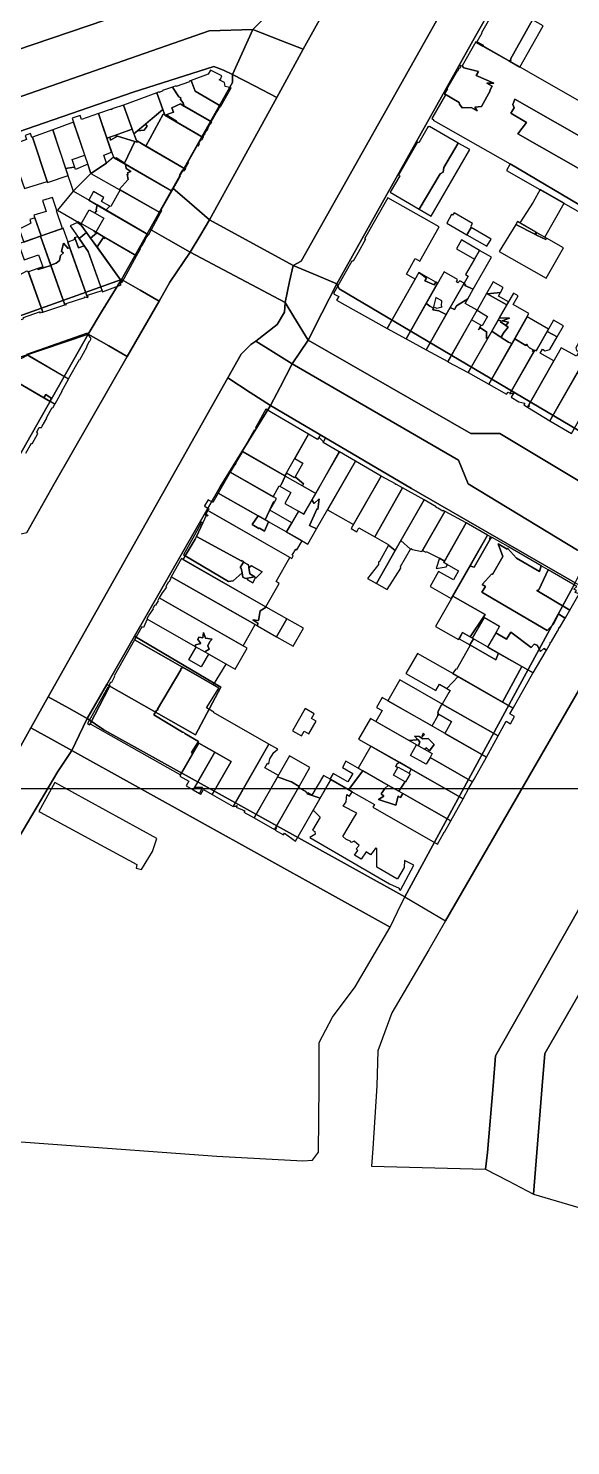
# Model space of a CAD drawing. Header units: metres. Extents: x -192 to 539, y -156 to 372.
# Drawn here: x 136.8 to 265.4, y -155.8 to 180.3 of the extents above; entities that cross this region are included whole.
import ezdxf

# ---------------------------------------------------------------- set-up
doc = ezdxf.new("R2010")
doc.units = ezdxf.units.M

msp = doc.modelspace()

# ---------------------------------------------------------------- linework, layer by layer
at = {"color": 5}
for points in [[(321.76, 340.78), (303.32, 351.13), (301.82, 351.32), (288.09, 327.61), (278.45, 310.58), (272.16, 299.45), (243.61, 250.1), (241.22, 244.75), (223.25, 212.98), (208.2, 186.37), (202.02, 175.31), (195.74, 163.88), (179.81, 134.89), (199.62, 124.05), (201.5, 125.09), (291.47, 284.91), (320.82, 338.34), (321.76, 340.78)], [(198.67, 191.14), (197.37, 192.7), (190.1, 193.48), (186.08, 192.22), (178.97, 189.99), (163.6, 185.16), (57.34, 149.05), (60.46, 138.13), (179.7, 179.71), (190.1, 179.97), (195.29, 185.16), (198.67, 191.14)], [(275.52, 68.08), (248.63, 84.2), (241.75, 84.2), (203.17, 106.31), (199.41, 100.68), (238.81, 77.87), (241.12, 72.22), (267.08, 56.5), (271, 57.82), (275.31, 65), (275.52, 68.08)], [(219.46, -70.5), (218.5, -85.32), (218.19, -89.57), (245.25, -90.26), (245.73, -86.3), (247.09, -70.5), (247.63, -63.41), (271, -22.18), (300.81, 29.35), (301.97, 31.36), (305.25, 35.05), (307.42, 35.48), (308.33, 35.67), (313.46, 46.54), (287.41, 62.13), (280.81, 52.07), (278.8, 49), (279, 43.46), (278.18, 42.03), (235.78, -31.34), (231.76, -38.21), (223.02, -53.16), (219.73, -62.18), (219.46, -70.5)]]:
    msp.add_lwpolyline(points, close=True, dxfattribs=at)
at = {"color": 0}
for points in [[(333.07, 335.31), (327.2, 338.15), (321.76, 340.78), (320.82, 338.34), (291.47, 284.91), (201.5, 125.09), (199.62, 124.05), (205.33, 121.63), (209.96, 119.67), (242.98, 178.55), (281.76, 246.39), (319.35, 312.63), (333.07, 335.31)], [(178.97, 189.99), (177.69, 194.09), (176.33, 198.41), (54.75, 156.58), (56.11, 152.62), (57.34, 149.05), (163.6, 185.16), (178.97, 189.99)], [(208.2, 186.37), (203.2, 188.87), (198.67, 191.14), (195.29, 185.16), (190.1, 179.97), (196.71, 177.38), (202.02, 175.31), (208.2, 186.37)], [(185.23, 169.32), (187.46, 174.21), (190.1, 179.97), (179.7, 179.71), (60.46, 138.13), (62.22, 134.4), (63.84, 130.93), (104.93, 145.53), (161.66, 165.14), (180.85, 171.2), (183.14, 170.36), (185.23, 169.32)], [(202.02, 175.31), (196.71, 177.38), (190.1, 179.97), (187.46, 174.21), (185.23, 169.32), (190.59, 166.54), (195.74, 163.88), (202.02, 175.31)], [(195.74, 163.88), (190.59, 166.54), (185.23, 169.32), (185.23, 167.44), (171.12, 142.36), (175.06, 138.97), (179.81, 134.89), (195.74, 163.88)], [(179.81, 134.89), (175.06, 138.97), (171.12, 142.36), (165.65, 132.63), (170.07, 130.11), (175.22, 127.17), (177.72, 131.39), (179.81, 134.89)], [(199.62, 124.05), (179.81, 134.89), (177.72, 131.39), (175.22, 127.17), (197.74, 115.28), (198.8, 120.2), (199.62, 124.05)], [(175.22, 127.17), (170.07, 130.11), (165.65, 132.63), (158.95, 120.71), (163.35, 118.19), (167.85, 115.6), (170.42, 120.08), (175.22, 127.17)], [(209.96, 119.67), (205.33, 121.63), (199.62, 124.05), (198.8, 120.2), (197.74, 115.28), (199.8, 111.89), (203.17, 106.31), (206.44, 112.74), (209.96, 119.67)], [(151.02, 107.78), (154.23, 113.01), (158.95, 120.71), (77.19, 91.5), (78.92, 86.94), (80.11, 83.78), (151.02, 107.78)], [(167.85, 115.6), (163.35, 118.19), (158.95, 120.71), (154.23, 113.01), (151.02, 107.78), (155.9, 104.98), (160.3, 102.45), (167.85, 115.6)], [(282.55, 75.9), (210.56, 118.47), (209.96, 119.67), (206.44, 112.74), (203.17, 106.31), (241.75, 84.2), (248.63, 84.2), (275.52, 68.08), (279.04, 71.99), (282.55, 75.9)], [(203.17, 106.31), (199.8, 111.89), (197.74, 115.28), (197.54, 112.99), (195.87, 110.07), (190.77, 106.1), (194.96, 103.47), (199.41, 100.68), (203.17, 106.31)], [(160.3, 102.45), (155.9, 104.98), (151.02, 107.78), (130.38, 71.27), (123.55, 59.87), (121.09, 57.2), (130.14, 59.26), (136.52, 60.71), (142.89, 72.1), (160.3, 102.45)], [(199.41, 100.68), (194.96, 103.47), (190.77, 106.1), (189.61, 105.27), (187.32, 102.98), (184.14, 97.36), (189.46, 93.92), (194.25, 90.82), (196.54, 95.19), (199.41, 100.68)], [(271, 57.82), (267.08, 56.5), (241.12, 72.22), (238.81, 77.87), (199.41, 100.68), (196.54, 95.19), (194.25, 90.82), (227.66, 71.13), (266.49, 48.79), (268.45, 52.71), (271, 57.82)], [(194.25, 90.82), (189.46, 93.92), (184.14, 97.36), (141.58, 21.75), (146.41, 19.05), (150.83, 16.59), (155.44, 24.64), (162.01, 36.1), (182.32, 71.53), (194.25, 90.82)], [(278.18, 42.03), (271.72, 45.77), (266.49, 48.79), (226.09, -25.67), (230.95, -28.52), (235.78, -31.34), (278.18, 42.03)], [(247.09, -70.5), (245.73, -86.3), (245.25, -90.26), (250.61, -93.03), (256.65, -96.16), (258.7, -70.5), (259.32, -62.8), (309.56, 24.38), (306.32, 26.23), (300.81, 29.35), (271, -22.18), (247.63, -63.41), (247.09, -70.5)], [(150.83, 16.59), (146.41, 19.05), (141.58, 21.75), (137.47, 14.39), (142.21, 11.75), (147.14, 9), (148.91, 12.65), (150.83, 16.59)], [(115.01, -83.88), (124.25, -83.61), (121.89, -82.76), (120.7, -81.44), (120.46, -78.46), (122.96, -39.06), (123.92, -32.26), (125.23, -27.24), (143.85, 4.07), (147.14, 9), (142.21, 11.75), (137.47, 14.39), (116.37, -23.42), (114.32, -29.36), (112.44, -70.5), (111.95, -79.05), (112.09, -83.97), (115.01, -83.88)], [(226.09, -25.67), (154.72, 13.92), (150.83, 16.59), (148.91, 12.65), (147.14, 9), (222.6, -32.85), (224.38, -29.2), (226.09, -25.67)]]:
    msp.add_lwpolyline(points, close=True, dxfattribs=at)
at = {"color": 3}
for points in [[(404.27, 290.35), (404.27, 293.73), (333.07, 335.31), (319.35, 312.63), (281.76, 246.39), (242.98, 178.55), (209.96, 119.67), (210.56, 118.47), (282.55, 75.9), (309.01, 121.46), (343.21, 181.34), (373.04, 234.85), (404.27, 290.35)], [(185.23, 169.32), (183.14, 170.36), (180.85, 171.2), (161.66, 165.14), (104.93, 145.53), (63.84, 130.93), (77.19, 91.5), (158.95, 120.71), (165.65, 132.63), (171.12, 142.36), (185.23, 167.44), (185.23, 169.32)], [(121.09, 57.2), (123.55, 59.87), (130.38, 71.27), (151.02, 107.78), (80.11, 83.78), (85.12, 71.68), (94.64, 47.15), (121.09, 57.2)], [(266.49, 48.79), (227.66, 71.13), (194.25, 90.82), (182.32, 71.53), (162.01, 36.1), (182.5, 24.07), (176.47, 12.72), (155.44, 24.64), (150.83, 16.59), (154.72, 13.92), (226.09, -25.67), (266.49, 48.79)], [(182.5, 24.07), (162.01, 36.1), (155.44, 24.64), (176.47, 12.72), (182.5, 24.07)], [(258.7, -70.5), (256.65, -96.16), (270.07, -100.11), (275.51, -102.69), (285.43, -108.79), (297.65, -120.24), (315.3, -137.12), (328.76, -146.57), (337.73, -150.96), (347.37, -153.91), (355.86, -155.82), (359.49, -95.82), (374.48, -70.5), (400.41, -26.69), (309.56, 24.38), (259.32, -62.8), (258.7, -70.5)], [(205.77, -70.5), (205.77, -60.21), (208.92, -54.21), (214.34, -47.06), (222.6, -32.85), (147.14, 9), (143.85, 4.07), (125.23, -27.24), (123.92, -32.26), (122.96, -39.06), (120.46, -78.46), (120.7, -81.44), (121.89, -82.76), (124.25, -83.61), (132.93, -83.61), (181.51, -87.14), (201.93, -88.29), (204.22, -88.09), (205.65, -86.19), (205.77, -70.5)]]:
    msp.add_lwpolyline(points, close=True, dxfattribs=at)
at = {"color": 7}
msp.add_lwpolyline([(0, 0), (399, 0), (399, 299), (0, 299)], close=True, dxfattribs=at)
at = {"color": 1}
for points in [[(244.36, 179.16), (243.2, 177.09), (244.68, 176.28), (244.57, 176.06), (250.9, 172.47), (251.31, 172.81), (251.16, 172.97), (256.34, 182.31), (248.55, 186.75), (248.42, 186.53), (248.52, 186.47), (247.19, 184.12), (247.1, 184.19), (244.27, 179.19), (244.36, 179.16)], [(251.31, 172.81), (250.9, 172.47), (253.34, 171.09), (258.89, 180.84), (256.34, 182.31), (251.16, 172.97), (251.31, 172.81)], [(243.09, 176.91), (244.57, 176.06), (244.68, 176.28), (243.2, 177.09), (243.09, 176.91)], [(244.26, 161.72), (246.37, 165.41), (246.27, 165.56), (246.83, 166.56), (245.57, 167.28), (247.23, 167.28), (243.02, 169.09), (243.57, 170.03), (240.09, 170.88), (239.67, 171.38), (239.62, 171.28), (239.33, 171.44), (239.14, 171.12), (239.3, 171.06), (239.15, 170.75), (238.98, 170.84), (238.58, 170.12), (238.48, 170.19), (236.09, 166), (236.19, 165.94), (235.5, 164.75), (238.96, 162.66), (239.05, 162.25), (239.73, 161.41), (241.84, 161.53), (243.28, 160.72), (242.74, 161.59), (244.26, 161.72)], [(182.27, 168), (182.05, 168.06), (182.45, 168.34), (182.76, 168.97), (180, 170.38), (179.51, 169.41), (175.48, 167.88), (176.38, 165.38), (182.48, 161.84), (184.91, 166.12), (183.54, 166.44), (183.34, 167.44), (182.27, 168)], [(161.89, 155.22), (168.72, 161), (167.29, 165), (159.44, 162.06), (161.89, 155.22)], [(173.72, 162.03), (173.53, 162.5), (172.81, 163.59), (173.02, 163.72), (173, 163.75), (172.53, 164), (171.02, 166.31), (168.67, 165.5), (168.7, 165.41), (167.89, 165.09), (167.85, 165.19), (167.29, 165), (168.72, 161), (169.23, 159.66), (171.25, 160.38), (170.88, 161.44), (172.91, 162.34), (173.74, 161.84), (173.72, 162.03)], [(173.53, 162.5), (173.72, 162.03), (173.74, 161.84), (180.17, 158.12), (181.49, 160.31), (181.66, 160.62), (181.76, 160.78), (182.23, 161.62), (182.32, 161.56), (182.48, 161.84), (176.38, 165.38), (175.48, 167.88), (175, 167.72), (175.04, 167.59), (171.93, 166.5), (171.88, 166.62), (171.02, 166.31), (172.53, 164), (173, 163.75), (173.02, 163.72), (172.81, 163.59), (173.53, 162.5)], [(156.48, 161.09), (153.48, 160.09), (155.48, 154.19), (161.48, 156.34), (159.44, 162.06), (156.96, 161.25), (156.52, 160.94), (156.48, 161.09)], [(171.89, 158.12), (178.3, 154.41), (178.34, 154.47), (178.26, 154.53), (178.62, 155.19), (178.71, 155.16), (178.78, 155.28), (178.7, 155.31), (179.16, 156.16), (179.24, 156.09), (179.46, 156.5), (179.38, 156.53), (179.95, 157.59), (180.04, 157.53), (180.32, 158.06), (172.91, 162.34), (170.88, 161.44), (171.25, 160.38), (169.54, 159.78), (172.01, 158.28), (171.89, 158.12)], [(267.72, 146.81), (271.31, 152.59), (252.16, 163.5), (251.73, 162.19), (252.02, 161.38), (251.21, 160.12), (254.98, 157.97), (252.91, 155.25), (267.72, 146.81)], [(147.65, 147.31), (147.8, 147.53), (147.24, 149.19), (150.22, 150.19), (147.58, 158), (142.62, 156.19), (145.69, 147.03), (147.65, 147.31)], [(156.59, 150.88), (153.48, 160.09), (149.47, 158.66), (149.13, 159.62), (147.24, 158.97), (151.7, 145.81), (155.39, 148.31), (154.72, 150.22), (156.59, 150.88)], [(164.71, 152.34), (168.85, 159.94), (169.2, 159.72), (168.72, 161), (164.63, 157.53), (165.05, 157.03), (164.29, 156.16), (162.75, 155.94), (161.89, 155.22), (162.45, 153.66), (164.71, 152.34)], [(168.85, 159.94), (164.71, 152.34), (174.08, 146.91), (174.2, 147.12), (174.14, 147.16), (174.91, 148.53), (174.75, 148.62), (176.98, 152.56), (177.2, 152.44), (177.45, 152.91), (177.28, 153), (177.81, 153.94), (177.98, 153.84), (178.3, 154.41), (169.23, 159.66), (169.2, 159.72), (168.85, 159.94)], [(169.23, 159.66), (171.89, 158.12), (172.01, 158.28), (169.54, 159.78), (169.23, 159.66)], [(141.33, 143.91), (137.8, 154.44), (137.7, 154.41), (137.37, 155.31), (136.11, 154.84), (136.44, 153.94), (132.36, 152.41), (135.93, 142.25), (141.33, 143.91)], [(141.4, 143.72), (146.25, 145.34), (142.62, 156.19), (137.8, 154.44), (141.4, 143.72)], [(157.7, 149.28), (157.63, 149.53), (159.64, 148.31), (162.1, 153.44), (157.95, 154.69), (156.35, 153.78), (156.15, 154.44), (155.48, 154.19), (157, 149.69), (157.7, 149.28)], [(156.15, 154.44), (156.35, 153.78), (157.95, 154.69), (157.34, 154.88), (156.15, 154.44)], [(157.95, 154.69), (162.1, 153.44), (162.68, 153.28), (162.72, 153.5), (162.45, 153.66), (161.48, 156.34), (157.34, 154.88), (157.95, 154.69)], [(164.29, 156.16), (165.05, 157.03), (164.63, 157.53), (162.75, 155.94), (164.29, 156.16)], [(231.88, 156.84), (231.66, 156.97), (229.43, 153.12), (229.14, 153.28), (224.6, 145.47), (224.9, 145.28), (222.64, 141.38), (229.48, 137.38), (234.46, 145.78), (235.17, 146.19), (235.34, 147.25), (238.78, 153.06), (231.95, 156.97), (231.88, 156.84)], [(157.63, 149.53), (157.7, 149.28), (170.84, 141.66), (172.91, 145.28), (172.72, 145.41), (173.45, 146.69), (173.82, 146.47), (174.08, 146.91), (162.72, 153.5), (162.68, 153.28), (162.1, 153.44), (159.64, 148.31), (157.63, 149.53)], [(234.46, 145.78), (229.48, 137.38), (232.34, 135.69), (241.51, 151.53), (238.78, 153.06), (235.34, 147.25), (235.17, 146.19), (234.46, 145.78)], [(147.8, 147.53), (147.65, 147.31), (145.69, 147.03), (147.5, 141.62), (151.7, 145.81), (150.95, 148.03), (148.06, 146.78), (147.8, 147.53)], [(161.16, 146.31), (160.05, 147), (159.88, 148.03), (157, 149.69), (155.39, 148.31), (151.7, 145.81), (158.38, 142.06), (160.5, 144.41), (160.29, 145.66), (160.52, 145.72), (160.33, 146.03), (161.16, 146.31)], [(160.05, 147), (161.16, 146.31), (160.33, 146.03), (160.52, 145.72), (160.29, 145.66), (160.5, 144.41), (158.38, 142.06), (168.17, 136.53), (168.47, 137.09), (168.3, 137.22), (170.84, 141.66), (159.88, 148.03), (160.05, 147)], [(268.82, 136), (269.52, 137.22), (251.1, 148.12), (250.22, 146.56), (268.82, 136)], [(152.83, 136.91), (153.08, 136.91), (152.9, 137.22), (153.13, 138.38), (147.5, 141.62), (143.78, 137.19), (149.37, 133.94), (151.27, 137.25), (152.72, 136.41), (152.83, 136.91)], [(155.25, 137.12), (156.16, 138.12), (154.2, 139.22), (154.74, 140.19), (152.3, 141.56), (151.15, 139.5), (155.25, 137.12)], [(156.16, 138.12), (155.25, 137.12), (165.3, 131.31), (165.4, 131.38), (168.17, 136.53), (158.59, 141.94), (156.38, 138), (156.16, 138.12)], [(259.3, 130.72), (263.89, 138.78), (258.23, 142.03), (256.55, 139.06), (253.34, 134.12), (259.3, 130.72)], [(139.87, 131.03), (144.95, 132.81), (143.54, 137.03), (143.62, 137.09), (142.59, 140.16), (140.24, 139.44), (141.04, 136.84), (138.14, 135.97), (139.87, 131.03)], [(153.08, 136.91), (152.83, 136.91), (152.72, 136.41), (154.73, 135.22), (152.83, 131.94), (162.52, 126.31), (163.41, 127.97), (163.33, 128), (163.76, 128.78), (163.84, 128.75), (164.63, 130.19), (164.55, 130.22), (164.98, 131), (165.06, 130.97), (165.21, 131.22), (165.3, 131.31), (153.13, 138.38), (152.9, 137.22), (153.08, 136.91)], [(209.93, 115.78), (221.93, 109.12), (228.56, 120.78), (226.48, 121.97), (228.58, 125.66), (229.63, 125.06), (234.23, 133.16), (222.06, 140.09), (216.56, 130.38), (216.81, 130.25), (216.74, 130.12), (215.02, 127.09), (213.86, 125.06), (213.55, 125.06), (209.2, 117.38), (209.36, 117.28), (209.39, 117.25), (210.45, 116.69), (209.93, 115.78)], [(134.68, 132.66), (135.75, 129.59), (139.87, 131.03), (138.36, 135.34), (137.16, 134.91), (137.47, 134.03), (137.21, 133.94), (134.68, 132.66)], [(241.83, 133.41), (242.17, 134), (237.8, 136.53), (237.41, 135.97), (237.2, 136.09), (236.04, 134.09), (240.8, 131.34), (241.95, 133.31), (241.83, 133.41)], [(256.95, 131.47), (257.15, 131.97), (252.8, 134.44), (252.4, 133.75), (256.95, 131.47)], [(145.18, 129.34), (146.26, 128.06), (146.61, 128.41), (146.2, 129.56), (146.3, 129.59), (145.14, 132.88), (139.71, 130.97), (142.15, 124.09), (143.45, 124.62), (144.22, 125.19), (144.49, 126.38), (145.16, 127), (144.72, 127.34), (145.18, 129.34)], [(148.88, 130.44), (150.66, 131.84), (149.38, 133.62), (148.52, 134.22), (146.77, 133.41), (148.88, 130.44)], [(153.01, 131.66), (152.34, 132.22), (148.62, 134.38), (148.52, 134.22), (149.38, 133.62), (151.62, 130.5), (153.01, 131.66)], [(158.59, 119.81), (159.12, 120.09), (150.66, 131.84), (148.88, 130.44), (151.06, 127.34), (154.45, 117.78), (158.83, 119.47), (158.59, 119.81)], [(154.99, 130.69), (152.34, 132.22), (153.01, 131.66), (151.62, 130.5), (152.97, 128.62), (153.14, 128.47), (154.61, 130.59), (154.99, 130.41), (154.99, 130.69)], [(245.56, 128.59), (246.56, 130.31), (241.8, 133.06), (240.8, 131.34), (245.56, 128.59)], [(263.73, 128.22), (259.71, 130.5), (259.56, 130.16), (257.18, 131.34), (257.43, 131.81), (257.15, 131.97), (256.95, 131.47), (252.4, 133.75), (248.51, 127.31), (259.62, 121), (263.73, 128.22)], [(259.71, 130.5), (257.43, 131.81), (257.18, 131.34), (259.56, 130.16), (259.71, 130.5)], [(139.11, 123.34), (139.19, 123.12), (142.16, 124.06), (139.71, 130.97), (134.52, 129.19), (135.86, 125.41), (139.25, 126.59), (140.25, 123.75), (139.11, 123.34)], [(146.26, 128.06), (145.18, 129.34), (144.72, 127.34), (145.16, 127), (144.49, 126.38), (144.22, 125.19), (143.45, 124.62), (142.15, 124.09), (145.48, 114.69), (145.56, 114.72), (145.59, 114.69), (145.88, 114.78), (145.79, 115), (150.23, 116.44), (150.19, 116.59), (150.48, 116.53), (150.84, 116.47), (146.61, 128.41), (146.26, 128.06)], [(148.7, 128.22), (147.84, 130.62), (147.72, 130.59), (147.88, 130.16), (146.2, 129.56), (150.84, 116.47), (151.02, 116.53), (150.85, 117), (154.34, 118.09), (151.06, 127.34), (150.09, 128.72), (148.7, 128.22)], [(147.84, 130.62), (148.7, 128.22), (150.09, 128.72), (148.55, 130.88), (147.84, 130.62)], [(162.52, 126.31), (154.99, 130.69), (154.99, 130.41), (154.61, 130.59), (153.14, 128.47), (152.97, 128.62), (159.13, 120.09), (162.52, 126.31)], [(242.62, 125.56), (243.81, 127.62), (239.57, 130.09), (238.38, 128), (242.62, 125.56)], [(240.16, 119.84), (240.48, 119.56), (240.34, 119.28), (242.33, 118.44), (246.62, 125.97), (243.81, 127.62), (242.62, 125.56), (240.53, 121.88), (241.12, 121.53), (240.16, 119.84)], [(136.84, 122.62), (136.42, 122.66), (134.84, 121.78), (134.78, 121.97), (133.45, 121.41), (131.41, 120.56), (134.76, 111.09), (135.77, 111.44), (135.67, 111.72), (139.53, 113.03), (139.66, 112.72), (139.6, 113.06), (140.2, 112.91), (140.27, 112.94), (136.84, 122.62)], [(140.27, 112.94), (145.48, 114.69), (142.16, 124.06), (139.19, 123.12), (139.11, 123.34), (136.86, 122.56), (140.27, 112.94)], [(226.4, 106.66), (233.88, 119.81), (233.42, 120.06), (233.08, 119.47), (230.88, 120.38), (231.25, 121.03), (229.55, 122.28), (229.44, 122.34), (221.93, 109.12), (226.4, 106.66)], [(230.88, 120.38), (233.08, 119.47), (233.42, 120.06), (229.55, 122.28), (231.25, 121.03), (230.88, 120.38)], [(232.06, 114.38), (232.87, 113.94), (232.76, 113.5), (234.2, 113.28), (235.92, 112.41), (240.14, 119.81), (239.16, 120.38), (238.68, 119.91), (238.34, 120.12), (238.62, 120.69), (235.41, 122.5), (231.16, 115.03), (231.7, 114.62), (232.06, 114.38)], [(240.48, 119.56), (240.16, 119.84), (236.87, 114.06), (237.9, 113.62), (238.37, 114.44), (241.04, 116.16), (242.33, 118.44), (240.34, 119.28), (240.48, 119.56)], [(249.45, 118.81), (247.06, 120.16), (245.48, 117.41), (245.59, 117.34), (248.77, 117.59), (249.45, 118.81)], [(232.87, 113.94), (232.06, 114.38), (231.7, 114.62), (231.16, 115.03), (226.4, 106.66), (231.14, 104), (235.92, 112.41), (234.2, 113.28), (232.76, 113.5), (232.87, 113.94)], [(237.9, 113.62), (236.87, 114.06), (231.17, 104.06), (236.33, 101.28), (243.22, 113.41), (240.39, 115.03), (241.04, 116.16), (238.37, 114.44), (237.9, 113.62)], [(233.46, 116.44), (232.93, 114.19), (233.68, 113.94), (234.98, 114.19), (234.83, 114.41), (234.89, 115.62), (233.46, 116.44)], [(250.28, 114.69), (245.59, 117.34), (245.48, 117.41), (243.22, 113.41), (245.74, 111.97), (244.44, 109.69), (244.12, 109.88), (243.54, 108.81), (244.01, 109.25), (245.55, 108.25), (245.46, 108.06), (245.45, 106.75), (245.92, 107.03), (250.28, 114.69)], [(245.59, 117.34), (250.28, 114.69), (250.68, 115.41), (248.29, 116.75), (248.77, 117.59), (245.59, 117.34)], [(250.7, 110.62), (250.06, 109.78), (250.63, 109.38), (249.55, 108.12), (249.02, 107.16), (248.91, 106.97), (250.65, 105.81), (251.48, 105.53), (251.53, 105.59), (255.54, 112.62), (251.81, 114.75), (252.97, 116.81), (251.84, 117.44), (248.51, 111.59), (250.9, 111.53), (249.16, 110.91), (250.7, 110.62)], [(245.46, 108.06), (245.55, 108.25), (244.01, 109.25), (243.54, 108.81), (244.12, 109.88), (241.92, 111.12), (236.3, 101.22), (241.14, 98.62), (245.92, 107.03), (245.45, 106.75), (245.46, 108.06)], [(248.76, 110.69), (248.98, 110.94), (248.23, 111.09), (246.73, 108.47), (248.73, 107.09), (249.02, 107.16), (249.55, 108.12), (250.63, 109.38), (250.06, 109.78), (248.76, 110.69)], [(250.06, 109.78), (250.7, 110.62), (249.16, 110.91), (250.9, 111.53), (248.51, 111.59), (248.23, 111.09), (248.98, 110.94), (248.76, 110.69), (250.06, 109.78)], [(254.83, 105.03), (255.02, 105.38), (255.22, 105), (255.64, 104.53), (256.52, 104), (256.38, 103.72), (256.63, 103.47), (256.92, 103.94), (257.22, 103.78), (260.18, 108.97), (255.1, 111.88), (252.31, 106.97), (252.15, 106.66), (254.83, 105.03)], [(263.74, 109.75), (261.38, 111.09), (259.84, 108.38), (262.23, 107.09), (263.74, 109.75)], [(150.82, 107.97), (136.44, 102.91), (146.37, 97.12), (146.4, 97.16), (148.98, 101.75), (149.05, 101.69), (150.78, 104.84), (150.7, 104.91), (151.35, 106.09), (151.44, 106.06), (151.78, 106.69), (150.82, 107.97)], [(248.73, 107.09), (246.73, 108.47), (241.14, 98.62), (246.02, 95.91), (251.48, 105.53), (250.65, 105.81), (248.91, 106.97), (249.02, 107.16), (248.73, 107.09)], [(259.84, 108.38), (257.22, 103.78), (256.92, 103.94), (251.04, 93.62), (251.92, 93.84), (251.34, 92.84), (253.17, 91.72), (254.56, 91.38), (254.34, 91), (255.19, 90.47), (261.4, 101.41), (258.2, 103.22), (258.73, 104.16), (259.4, 103.78), (260.52, 104.09), (262.23, 107.09), (259.84, 108.38)], [(255.66, 90.69), (255.21, 90.41), (260.51, 87.19), (271.8, 107.03), (271.98, 107.31), (269.18, 108.91), (266.68, 104.5), (266.84, 103.88), (267.38, 103.59), (266.77, 102.5), (263.19, 104.53), (255.39, 90.84), (255.66, 90.69)], [(255.02, 105.38), (254.83, 105.03), (252.15, 106.66), (246.02, 95.91), (250.22, 93.5), (250.62, 94), (251.1, 93.72), (256.63, 103.47), (256.38, 103.72), (256.52, 104), (255.64, 104.53), (255.22, 105), (255.02, 105.38)], [(140.99, 93.47), (142.23, 92.56), (141.99, 91.81), (143.13, 91.16), (143.18, 91.19), (144.86, 94.25), (144.79, 94.25), (146.33, 97.09), (136.73, 102.75), (135.21, 101.94), (133.77, 101.97), (129.98, 100.62), (131.9, 95.19), (134.56, 96.12), (140.53, 92.66), (140.99, 93.47)], [(272.12, 95.66), (266.97, 98.53), (260.51, 87.19), (265.6, 84.22), (272.12, 95.66)], [(142.23, 92.56), (140.99, 93.47), (140.53, 92.66), (141.99, 91.81), (142.23, 92.56)], [(190.31, 84.91), (190.29, 84.84), (187.53, 79.94), (197.68, 74.16), (203.29, 84), (193.15, 89.97), (190.67, 85.53), (190.97, 85.62), (190.55, 84.84), (190.41, 84.94), (190.31, 84.91)], [(206.83, 82.22), (205.85, 83.19), (205.64, 83.19), (205.41, 82.78), (203.29, 84), (200.03, 78.28), (201.95, 77.19), (200.09, 73.94), (202.05, 72.22), (201.84, 71.78), (204.97, 70), (210.57, 79.81), (206.72, 82.03), (206.83, 82.22)], [(205.85, 83.19), (206.83, 82.22), (207.3, 83.06), (206, 83.78), (205.64, 83.19), (205.85, 83.19)], [(196.79, 72.03), (197.77, 74.09), (187.59, 79.91), (185.94, 77.12), (186.02, 77.06), (185.75, 76.69), (185.65, 76.62), (184.69, 75), (194.89, 69.19), (196.35, 71.75), (196.49, 71.69), (196.79, 72.03)], [(205.31, 66.38), (203.48, 62.38), (205.2, 61.56), (214.38, 77.66), (210.61, 79.88), (204.08, 68.44), (204.58, 67.59), (205.77, 68.72), (205.45, 66.16), (205.31, 66.38)], [(220.47, 74.09), (214.38, 77.66), (207.79, 66.09), (213.91, 62.59), (220.47, 74.09)], [(192.98, 63.72), (194.96, 68), (195.17, 67.88), (195.66, 68.75), (184.69, 75), (181.88, 70.06), (192.98, 63.72)], [(197.77, 74.09), (196.79, 72.03), (196.49, 71.69), (199.09, 70.19), (197.62, 67.62), (202.14, 65.03), (204.97, 70), (197.77, 74.09)], [(201.84, 71.78), (202.05, 72.22), (200.09, 73.94), (199.94, 73.69), (198.03, 74.78), (197.68, 74.16), (201.84, 71.78)], [(223.88, 72.12), (223.89, 72.22), (220.47, 74.09), (213.37, 61.66), (214.7, 60.91), (215.23, 61.84), (218.98, 59.72), (225.58, 71.31), (224.17, 72.06), (223.88, 72.12)], [(222.33, 57.81), (222.27, 57.69), (223.82, 56.44), (230.66, 68.44), (225.58, 71.31), (218.98, 59.72), (222.33, 57.81)], [(178.62, 67), (178.6, 66.97), (178.66, 66.97), (179.74, 66.25), (179.14, 66.06), (179.4, 65.91), (199.29, 54.56), (199.65, 55.19), (199.4, 55.34), (200.23, 56.78), (200.52, 56.62), (201.77, 58.72), (193.8, 63.25), (192.84, 61.06), (191.65, 61.72), (191.52, 61.66), (189.94, 62.59), (191.34, 64.66), (181.88, 70.06), (180.55, 67.84), (179.48, 68.47), (178.62, 67)], [(194.96, 68), (192.98, 63.72), (198.06, 60.84), (199.32, 63.03), (194.1, 66), (195.17, 67.88), (194.96, 68)], [(203.48, 62.38), (205.31, 66.38), (205.45, 66.16), (205.77, 68.72), (204.58, 67.59), (204.08, 68.44), (202.14, 65.03), (200.88, 65.78), (198.06, 60.84), (203.14, 57.94), (205.2, 61.56), (203.48, 62.38)], [(230.16, 56.22), (235.58, 65.72), (235.48, 65.72), (235.16, 65.91), (235.08, 65.78), (233.92, 66.47), (233.46, 66.75), (233.5, 66.84), (230.66, 68.44), (225.17, 58.81), (227.45, 56.75), (227.53, 56.91), (227.92, 56.66), (230.16, 56.22)], [(176.69, 59.75), (187.43, 53.94), (187.38, 54.09), (187.89, 53.81), (187.83, 53.72), (189.07, 53.03), (189.15, 52.38), (189.74, 52.81), (192.27, 51.41), (190.86, 49.94), (190.73, 50.03), (190.07, 48.81), (188.82, 49.5), (188.81, 49.88), (188.32, 49.78), (187.72, 50.12), (187.52, 51.12), (185.44, 49.28), (184.31, 49.06), (173.99, 55.22), (173.44, 54.34), (193.14, 43.12), (196.29, 48.62), (195.57, 49.06), (198.86, 54.81), (179.4, 65.91), (178.93, 65.03), (179.39, 64.78), (179.37, 64.69), (178.99, 64.75), (178.19, 63), (176.69, 59.75)], [(178.99, 64.75), (179.37, 64.69), (179.39, 64.78), (178.93, 65.03), (178.8, 64.81), (178.99, 64.75)], [(193.8, 63.25), (191.34, 64.66), (189.94, 62.59), (191.52, 61.66), (191.65, 61.72), (192.84, 61.06), (193.8, 63.25)], [(234.3, 54.59), (235.52, 53.94), (240.68, 62.97), (235.68, 65.72), (235.58, 65.72), (230.3, 56.47), (231.05, 56.03), (231.16, 56.22), (234.3, 54.59)], [(176.41, 59.12), (176.69, 59.75), (178.19, 63), (177.91, 63.16), (176.23, 60.09), (173.64, 55.44), (173.99, 55.22), (176.41, 59.12)], [(232.08, 47.91), (237.12, 45.03), (245.73, 60.12), (240.68, 62.97), (235.33, 53.59), (238.81, 51.62), (237.61, 49.5), (234.12, 51.5), (232.08, 47.91)], [(187.43, 53.94), (176.69, 59.75), (176.41, 59.12), (173.99, 55.22), (184.31, 49.06), (185.44, 49.28), (187.52, 51.12), (187.3, 52.28), (187.09, 52.41), (187.83, 53.72), (187.89, 53.81), (187.38, 54.09), (187.43, 53.94)], [(219.99, 53.72), (219.9, 53.75), (219.87, 53.09), (217.25, 49.84), (219.36, 48.62), (223.82, 56.44), (222.27, 57.69), (219.99, 53.72)], [(221.93, 47.16), (225.13, 52.25), (225.11, 52.62), (227.45, 56.75), (225.17, 58.81), (219.36, 48.62), (221.93, 47.16)], [(256.8, 34.25), (257.45, 33.97), (258.26, 32.5), (259.03, 33.22), (259.71, 32.81), (260.66, 34.44), (260.52, 34.53), (260.91, 34.88), (262.31, 37.31), (262.52, 37.66), (262.62, 38.19), (262.79, 38.12), (264.26, 40.62), (263.84, 40.56), (262.57, 41.41), (261.34, 38.97), (259.89, 37.47), (244.4, 46.53), (245.21, 47.94), (244.48, 48.38), (246.7, 50.88), (246.86, 50.75), (249.33, 55), (248.22, 58.03), (250.34, 56.75), (250.46, 56.97), (252.55, 54.66), (258.02, 51.47), (258.45, 52.84), (250.68, 57.34), (250.63, 57.38), (246.63, 59.62), (246.35, 59.16), (242.52, 52.53), (241.7, 52.75), (241.56, 52.81), (237.45, 45.59), (245.16, 41.25), (244.68, 40.53), (244.9, 40.41), (244.98, 40.53), (248.55, 38.5), (247.65, 36.94), (250.22, 35.41), (251.26, 37.09), (256.05, 33.47), (256.8, 34.25)], [(241.7, 52.75), (242.52, 52.53), (246.35, 59.16), (246.2, 59.25), (246.47, 59.72), (245.73, 60.12), (241.56, 52.81), (241.7, 52.75)], [(246.86, 50.75), (246.7, 50.88), (244.48, 48.38), (245.21, 47.94), (244.4, 46.53), (259.89, 37.47), (261.34, 38.97), (262.57, 41.41), (263.84, 40.56), (264.26, 40.62), (265.24, 42.31), (257.4, 47), (257.87, 47.12), (260.12, 51.88), (258.45, 52.84), (258.02, 51.47), (252.55, 54.66), (250.46, 56.97), (250.34, 56.75), (248.22, 58.03), (249.33, 55), (246.86, 50.75)], [(193.27, 43.03), (173.12, 54.53), (170.72, 50.22), (191.17, 38.56), (191.29, 39.22), (190.05, 39.97), (191.4, 39.81), (191.83, 42.16), (193.27, 43.03)], [(235.91, 52.56), (236.2, 53.09), (235.33, 53.59), (235.52, 53.94), (234.3, 54.59), (233.56, 52.19), (235.91, 52.56)], [(189.15, 52.38), (189.07, 53.03), (187.83, 53.72), (187.09, 52.41), (187.3, 52.28), (187.52, 51.12), (187.72, 50.12), (188.32, 49.78), (188.81, 49.88), (190.51, 50.19), (189.33, 50.94), (189.15, 52.38)], [(190.86, 49.94), (192.27, 51.41), (189.74, 52.81), (189.15, 52.38), (189.33, 50.94), (190.51, 50.19), (188.81, 49.88), (188.82, 49.5), (190.07, 48.81), (190.73, 50.03), (190.86, 49.94)], [(257.4, 47), (265.24, 42.31), (267.48, 46.16), (266.49, 46.5), (266.77, 46.97), (266.16, 47.31), (266.91, 47.91), (260.12, 51.88), (257.87, 47.12), (257.4, 47)], [(169.41, 47.88), (169.58, 47.78), (168.6, 46.44), (167.9, 45.19), (187.76, 33.84), (190.62, 38.88), (170.72, 50.22), (170.53, 49.88), (170.66, 49.81), (170.17, 48.94), (170.05, 49), (169.41, 47.88)], [(166.97, 43.47), (166.77, 43.38), (166.34, 42.66), (166.41, 42.62), (165.56, 41.34), (164.9, 40.25), (176.37, 33.72), (176.51, 34.06), (177.73, 34.41), (177.04, 35.38), (177.26, 35.91), (178.23, 35.75), (178.38, 37.03), (178.83, 35.66), (180.45, 35.41), (179.91, 34.88), (179.42, 33.88), (179.69, 33.06), (178.67, 32.41), (185.89, 28.28), (188.74, 33.28), (167.87, 45.19), (167.51, 44.59), (167.66, 44.5), (166.97, 43.47)], [(239.79, 36.97), (241.57, 35.94), (244.68, 40.53), (245.16, 41.25), (237.45, 45.59), (233.37, 38.44), (238.85, 35.31), (239.79, 36.97)], [(193.27, 43.03), (191.83, 42.16), (191.4, 39.81), (190.05, 39.97), (191.29, 39.22), (191.17, 38.56), (195.7, 35.97), (198.14, 40.25), (193.27, 43.03)], [(244.9, 40.41), (244.68, 40.53), (241.57, 35.94), (242.16, 35.62), (244.9, 40.41)], [(164.12, 38.19), (163.78, 38.31), (162.03, 35.25), (180.75, 24.56), (183.77, 29.5), (179.56, 31.88), (177.83, 28.84), (174.9, 30.53), (176.63, 33.56), (164.98, 40.19), (164.12, 38.19)], [(176.51, 34.06), (176.37, 33.72), (178.67, 32.41), (179.69, 33.06), (179.42, 33.88), (179.91, 34.88), (180.45, 35.41), (178.83, 35.66), (178.38, 37.03), (178.23, 35.75), (177.26, 35.91), (177.04, 35.38), (177.73, 34.41), (176.51, 34.06)], [(202.06, 38.03), (198.14, 40.25), (195.7, 35.97), (199.62, 33.75), (202.06, 38.03)], [(257.45, 33.97), (256.8, 34.25), (256.05, 33.47), (251.26, 37.09), (250.22, 35.41), (247.65, 36.94), (245.73, 33.56), (256.5, 27.44), (259.4, 32.25), (259.45, 32.38), (259.71, 32.81), (259.03, 33.22), (258.26, 32.5), (257.45, 33.97)], [(151.52, 15.38), (172.92, 3.25), (175.82, 8.31), (175.51, 8.53), (177.16, 11.12), (173.95, 13.06), (173.7, 13.31), (173.43, 13.38), (166.61, 17.44), (167.23, 18.5), (167.63, 18.72), (167.45, 18.84), (172.99, 28.16), (173.02, 28.5), (173.16, 28.44), (173.36, 28.78), (162.03, 35.25), (157.22, 26.72), (157.24, 26.53), (156.54, 25.16), (156.35, 25.16), (156.01, 24.56), (156.19, 24.47), (155.89, 23.91), (151.52, 15.38)], [(247.66, 30.53), (241.53, 34.06), (241.41, 33.88), (241.51, 33.81), (238.34, 28.25), (238.23, 28.31), (237.38, 27.28), (249.28, 20.5), (253.86, 28.94), (248.3, 32.09), (247.66, 30.53)], [(239.79, 36.97), (238.97, 35.53), (241.53, 34.06), (242.38, 35.5), (239.79, 36.97)], [(241.53, 34.06), (247.66, 30.53), (248.3, 32.09), (242.38, 35.5), (241.53, 34.06)], [(238.73, 26.53), (229.1, 32.03), (226.38, 27.25), (233.44, 23.22), (234.3, 24.72), (236.08, 23.72), (238.73, 26.53)], [(173.7, 13.31), (173.95, 13.06), (177.16, 11.12), (175.51, 8.53), (175.82, 8.31), (177.23, 10.78), (184.9, 6.41), (180.42, -1.38), (185.43, -4.25), (193.86, 10.53), (180.76, 18), (180.81, 18.09), (179.12, 19.12), (182.02, 23.84), (173.36, 28.78), (173.16, 28.44), (173.02, 28.5), (172.99, 28.16), (167.45, 18.84), (167.63, 18.72), (167.23, 18.5), (166.61, 17.44), (173.43, 13.38), (173.7, 13.31)], [(256.5, 27.44), (253.86, 28.94), (249.28, 20.5), (251.77, 19.09), (256.43, 27.34), (256.5, 27.44)], [(155.89, 23.91), (155.7, 24), (152.99, 19.19), (150.88, 15.41), (151.38, 15.09), (151.52, 15.38), (155.89, 23.91)], [(233.91, 17.22), (234, 17.94), (233.91, 18), (234.05, 18.31), (234.08, 18.44), (234.7, 19.78), (235.12, 19.94), (224.91, 25.78), (222.08, 20.81), (232.56, 14.84), (233.91, 17.22)], [(236.81, 23.09), (236.55, 22.81), (234.97, 20.03), (248.25, 12.47), (250.1, 15.94), (251.16, 15.38), (252.08, 17.12), (251.02, 17.69), (251.77, 19.09), (238.73, 26.53), (236.08, 23.72), (236.83, 23.28), (236.74, 23.12), (236.81, 23.09)], [(230.77, 9.31), (232.59, 8.28), (232.08, 7.38), (242.17, 1.62), (242.55, 2.25), (245.49, 7.47), (220.75, 21.56), (219.42, 19.25), (220.75, 18.47), (219.27, 15.88), (227.16, 11.38), (228.87, 11.56), (229, 11.78), (228.37, 12.41), (229.47, 12.38), (230.41, 11.75), (231.66, 11.88), (233.09, 10.41), (231.95, 8.91), (231.21, 9.62), (230.77, 9.31)], [(201.61, 12.5), (202.25, 13.59), (203.38, 12.97), (205.1, 15.97), (203.96, 16.62), (204.6, 17.72), (202.45, 18.97), (199.45, 13.72), (201.61, 12.5)], [(234, 17.94), (233.91, 17.22), (234.15, 17.62), (237.18, 15.88), (235.59, 13.09), (245.49, 7.47), (248.25, 12.47), (235.12, 19.94), (234.7, 19.78), (234.08, 18.44), (234.05, 18.31), (233.91, 18), (234, 17.94)], [(232.08, 7.38), (231.16, 5.75), (227.47, 7.84), (228.91, 10.38), (217.93, 16.62), (215.13, 11.72), (239.91, -2.41), (241.3, 0.06), (242.17, 1.62), (232.08, 7.38)], [(175.96, -0.34), (181.05, 8.59), (177.23, 10.78), (172.77, 2.97), (174.89, 1.72), (174.27, 0.66), (175.96, -0.34)], [(193.84, 5.94), (194.12, 7.03), (195.05, 8.53), (195.98, 9.31), (193.86, 10.53), (185.48, -4.19), (185.73, -4.28), (186.32, -4.03), (186.09, -4.44), (188.14, -5.28), (187.95, -5.59), (190.42, -6.94), (196.12, 3.06), (192.91, 4.91), (193.55, 6.03), (193.77, 5.88), (193.84, 5.94)], [(229.19, 11.59), (228.87, 11.56), (227.16, 11.38), (229.36, 10.12), (229.7, 11.09), (229.19, 11.59)], [(231.66, 11.88), (230.41, 11.75), (229.47, 12.38), (228.37, 12.41), (229, 11.78), (228.87, 11.56), (229.19, 11.59), (229.7, 11.09), (229.36, 10.12), (230.77, 9.31), (231.21, 9.62), (231.95, 8.91), (233.09, 10.41), (231.66, 11.88)], [(230.45, 13.16), (230.16, 12.34), (230.29, 12.34), (230.76, 12.84), (230.45, 13.16)], [(176.33, 0.31), (178.13, 0.25), (177.44, -1.16), (177.75, -1.34), (178.35, -0.25), (180.42, -1.38), (184.9, 6.41), (181.05, 8.59), (176.33, 0.31)], [(195.95, 2.75), (198.92, 1.69), (199, 1.59), (199.03, 1.66), (199.25, 1.56), (201.07, 0.5), (203.61, 4.97), (198.77, 7.72), (195.95, 2.75)], [(223.43, 3.19), (224.45, 5), (223.98, 5.25), (224.28, 5.97), (224.91, 6.16), (218.02, 10.06), (215.03, 4.84), (224.65, -0.66), (226.13, 1.5), (226.2, 1.62), (223.43, 3.19)], [(208.36, 2.25), (212.79, -0.28), (216.12, 4.19), (216.01, 4.28), (212.14, 6.47), (211.3, 5), (213.76, 3.59), (212.62, 1.59), (209.12, 3.59), (208.36, 2.25)], [(220.52, -1.25), (221.42, 0.12), (222.19, 0.75), (216.12, 4.19), (212.79, -0.28), (218.94, -3.78), (218.56, -4.44), (233.87, -13.16), (235.28, -10.69), (235.41, -10.28), (235.48, -10.31), (236.98, -7.69), (225.6, -1.19), (225.11, -2.12), (224.56, -1.84), (223.94, -3.94), (219.85, -2.59), (221.09, -1.81), (220.52, -1.25)], [(224.91, 6.16), (224.28, 5.97), (223.98, 5.25), (224.45, 5), (224.52, 5.09), (227.14, 3.62), (227.61, 4.59), (224.91, 6.16)], [(227.14, 3.62), (227.38, 3.47), (226.29, 1.56), (226.2, 1.62), (226.13, 1.5), (224.65, -0.66), (236.98, -7.69), (239.91, -2.41), (227.61, 4.59), (227.14, 3.62)], [(166.3, -14.94), (167.28, -11.81), (143.11, 1.41), (139.34, -5.41), (139.66, -5.59), (162.56, -18), (162.38, -18.88), (163.68, -19.19), (166.3, -14.94)], [(178.13, 0.25), (176.33, 0.31), (175.96, -0.34), (177.44, -1.16), (178.13, 0.25)], [(198.92, 1.69), (195.95, 2.75), (190.42, -6.94), (195.22, -9.75), (201.07, 0.5), (199.25, 1.56), (199.03, 1.66), (199, 1.59), (198.92, 1.69)], [(206.01, -2.31), (202.98, -1.22), (203.04, -1.12), (202.71, -0.94), (202.8, -0.88), (200.91, 0.22), (195.56, -9.16), (195.72, -9.28), (195.39, -9.84), (197.38, -11), (197.61, -10.59), (200.22, -12.44), (206.01, -2.31)], [(202.98, -1.22), (206.01, -2.31), (208.55, 2.16), (206.8, 3.12), (204.09, -1.59), (203.09, -1.03), (203.04, -1.12), (202.98, -1.22)], [(203.55, -11.62), (222.45, -22.59), (224.74, -23.66), (224.8, -23.94), (225.09, -24.12), (228.23, -18.19), (226.05, -17.03), (225.93, -18.72), (224.35, -21.41), (224.24, -21.41), (219.45, -18.62), (219.5, -14.22), (219.19, -14.12), (218.58, -14.94), (218, -15.69), (216.95, -15), (215.77, -16.72), (214.17, -15.81), (214.97, -14.66), (214.56, -14.28), (215.27, -13.53), (214.06, -12.44), (213.49, -12.78), (213.34, -12.69), (213.33, -12.56), (212.14, -12), (211.44, -11.34), (214.18, -6.69), (214.69, -5.81), (211.49, -4.19), (211.96, -3.44), (212.16, -3.12), (212.36, -1.44), (213.02, -1.78), (213.65, -0.78), (208.55, 2.16), (204.4, -5.12), (206.06, -6.81), (204.24, -9.88), (204.77, -10.19), (204.85, -10.78), (204.79, -10.88), (203.55, -11.62)], [(221.42, 0.12), (220.52, -1.25), (221.09, -1.81), (219.85, -2.59), (223.94, -3.94), (224.56, -1.84), (225.11, -2.12), (225.6, -1.19), (222.19, 0.75), (221.42, 0.12)]]:
    msp.add_lwpolyline(points, close=True, dxfattribs=at)
for points in [[(280.12, 155.84), (242.91, 177.03), (239.67, 171.38), (240.09, 170.88), (243.57, 170.03), (243.02, 169.09), (247.23, 167.28), (245.57, 167.28), (246.83, 166.56), (246.27, 165.56), (246.37, 165.41), (246.37, 165.41), (244.26, 161.72), (242.74, 161.59), (243.28, 160.72), (241.84, 161.53), (239.73, 161.41), (239.05, 162.25), (238.96, 162.66), (235.5, 164.75), (235.44, 164.62), (235.73, 164.47), (232.52, 158.88), (232.88, 158.66), (232.82, 158.53), (251.1, 148.12), (269.52, 137.22)], [(267.72, 146.81), (252.91, 155.25), (254.98, 157.97), (251.21, 160.12), (252.02, 161.38), (251.73, 162.19), (252.16, 163.5), (271.31, 152.59)], [(136.26, 79.5), (137.62, 81.88), (137.74, 81.78), (139.12, 84.19), (138.84, 84.62), (139.41, 85.62), (139.94, 85.59), (140.07, 85.81), (140.16, 85.91), (141.25, 87.84), (141.12, 87.91), (142.48, 90.34), (142.62, 90.28), (143.13, 91.16), (134.56, 96.12)]]:
    msp.add_lwpolyline(points, dxfattribs=at)
at = {"color": 5}
msp.add_lwpolyline([(116.37, -23.42), (137.47, 14.39), (141.58, 21.75), (184.14, 97.36), (187.32, 102.98), (189.61, 105.27), (190.77, 106.1), (195.87, 110.07), (197.54, 112.99), (197.74, 115.28), (175.22, 127.17), (170.42, 120.08), (167.85, 115.6), (160.3, 102.45), (142.89, 72.1), (136.52, 60.71)], dxfattribs=at)

doc.saveas('drawing.dxf')
